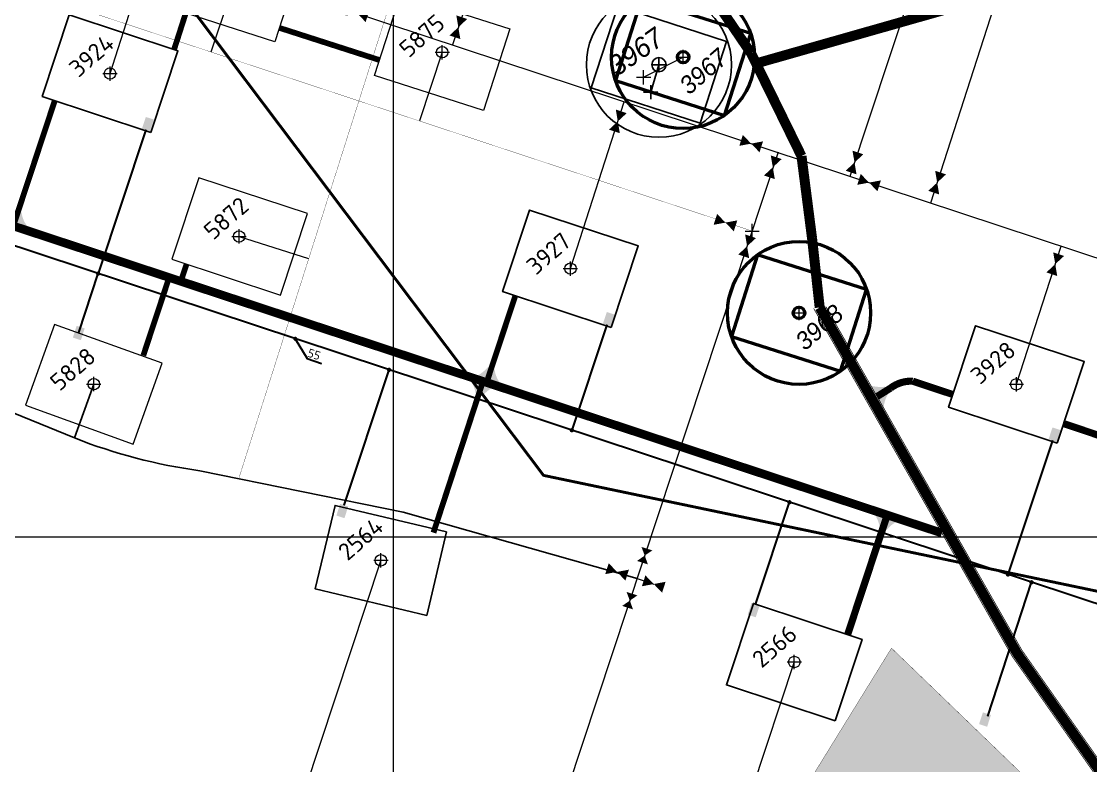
# Model space of a CAD drawing. Header units: millimetres. Extents: x 519 to 9564855, y -810 to 5021775.
# Drawn here: x 9532740 to 9533487, y 5000840 to 5001361 of the extents above; entities that cross this region are included whole.
import ezdxf

# ---------------------------------------------------------------- set-up
doc = ezdxf.new("R2010")
doc.units = ezdxf.units.MM
doc.header["$LTSCALE"] = 2
doc.header["$MEASUREMENT"] = 0
doc.header["$PDMODE"] = 2
doc.header["$PDSIZE"] = 5
doc.linetypes.add('DASHED2', pattern=[9.525, 6.35, -3.175])
for name, color, linetype in [('Existing roads', 41, 'Continuous'), ('Future Roads', 44, 'Continuous'), ('GRID_PULKOVO', 7, 'Continuous'), ('OilColl&Flowlines', 3, 'Continuous'), ('ROAD_GROUND', 9, 'Continuous'), ('Stage 9.Frame&Text', 7, 'Continuous'), ('МГ-земельный участок', 7, 'Continuous'), ('Скважины  2018 года', 7, 'Continuous'), ('Скважины 2017г', 221, 'Continuous'), ('Скважины на 2014 год', 70, 'Continuous'), ('Скважины на 2015 год', 7, 'Continuous'), ('Скважины на 2016 год.', 40, 'Continuous')]:
    doc.layers.add(name, color=color, linetype=linetype)
for name, color, linetype, lineweight in [('Скважины на 2024 год- Резерв', 202, 'Continuous', 25), ('Скважины на 2026', 222, 'Continuous', 50), ('Электро', 1, 'Continuous', 30), ('Электроснаб', 1, 'Continuous', 18), ('Электроснабжене', 1, 'Continuous', 18)]:
    doc.layers.add(name, color=color, linetype=linetype, lineweight=lineweight)
doc.styles.add('Elect', font='isocpeur.ttf')
doc.styles.add('Line_GUGK', font='')
doc.styles.get("Standard").update_dxf_attribs({"font": 'isocpeur.ttf', "width": 0.5})
doc.styles.get('Line_GUGK').set_extended_font_data('Bm431', italic=True)

# ---------------------------------------------------------------- blocks, each defined once
blk = doc.blocks.new('92051501$0$WELLPAD')
at = {"flags": 128}
blk.add_lwpolyline([(40, -30), (-40, -30), (-40, 30), (40, 30)], close=True, dxfattribs=at)

msp = doc.modelspace()

# ---------------------------------------------------------------- hatches: boundary and pattern name
at = {"layer": 'Future Roads', "linetype": 'ByBlock', "lineweight": 0, "ltscale": 25}
h = msp.add_hatch(color=256, dxfattribs=at)
edge = h.paths.add_edge_path()
edge.add_line((9532735.33266, 5001228.57771), (9532740.07869, 5001226.98587))
edge.add_arc((9532760.48156, 5001229.71379), 20.58442, 187.61544673, 221.50735806)
edge.add_line((9532745.06649, 5001216.07216), (9532726.90682, 5001222.08087))
edge.add_arc((9532715.26887, 5001245.88648), 26.4981, 296.05282574, 319.21610865)
h = msp.add_hatch(color=256, dxfattribs=at)
edge = h.paths.add_edge_path()
edge.add_line((9533066.03425, 5001118.62789), (9533070.78028, 5001117.03605))
edge.add_arc((9533091.18314, 5001119.76397), 20.58442, 187.61544673, 221.50735806)
edge.add_line((9533075.76807, 5001106.12234), (9533057.60841, 5001112.13104))
edge.add_arc((9533045.97045, 5001135.93665), 26.4981, 296.05282574, 319.21610865)
h = msp.add_hatch(color=256, dxfattribs=at)
edge = h.paths.add_edge_path()
edge.add_line((9533062.30156, 5001098.56482), (9533057.55553, 5001100.15666))
edge.add_arc((9533037.15266, 5001097.42874), 20.58442, 367.61544673, 401.50735806)
edge.add_line((9533052.56773, 5001111.07037), (9533070.7274, 5001105.06167))
edge.add_arc((9533082.36535, 5001081.25605), 26.4981, 476.05282574, 499.21610864)
h = msp.add_hatch(color=41, dxfattribs=at)
edge = h.paths.add_edge_path()
edge.add_line((9533343.94529, 5001105.03237), (9533346.38627, 5001100.66197))
edge.add_arc((9533363.31817, 5001088.95602), 20.58442, 145.34175774, 179.23366907)
edge.add_line((9533342.73559, 5001089.23133), (9533333.34041, 5001105.89292))
edge.add_arc((9533340.74241, 5001131.33618), 26.4981, 253.77913674, 276.94241965)
h = msp.add_hatch(color=256, dxfattribs=at)
edge = h.paths.add_edge_path()
edge.add_line((9533344.79473, 5001004.87497), (9533340.0487, 5001006.46681))
edge.add_arc((9533319.64583, 5001003.73889), 20.58442, 367.61544673, 401.50735806)
edge.add_line((9533335.06091, 5001017.38052), (9533353.22057, 5001011.37182))
edge.add_arc((9533364.85853, 5000987.56621), 26.4981, 476.05282574, 499.21610864)
h = msp.add_hatch(color=256, dxfattribs=at)
edge = h.paths.add_edge_path()
edge.add_line((9533344.79743, 5001004.88294), (9533340.0514, 5001006.47478))
edge.add_arc((9533319.64853, 5001003.74686), 20.58442, 367.61544673, 401.50735806)
edge.add_line((9533335.0636, 5001017.38849), (9533353.22327, 5001011.37978))
edge.add_arc((9533364.86122, 5000987.57417), 26.4981, 476.05282574, 499.21610864)
at = {"layer": 'Скважины на 2015 год', "linetype": 'ByBlock', "lineweight": 0, "ltscale": 5}
h = msp.add_hatch(color=5, dxfattribs=at)
h.paths.add_polyline_path([(9533243.19, 5000752.02), (9533348.24, 5000922.21), (9533517.69, 5000758.85), (9533438.9, 5000631.21)])
h.paths.add_polyline_path([(9533285.01854, 5000727.89913), (9533561.61671, 5000810.83813), (9533552.73858, 5000840.44634), (9533276.1404, 5000757.50735)], flags=9)
at = {"layer": 'Электро', "ltscale": 7.5}
for points in [[(9532832.60988, 5001291.8332), (9532826.98751, 5001293.65925), (9532824.32537, 5001285.46261), (9532829.94774, 5001283.63655)], [(9533154.84452, 5001155.4294), (9533149.22215, 5001157.25546), (9533146.56001, 5001149.05882), (9533152.18239, 5001147.23276)], [(9533466.35896, 5001074.66482), (9533460.73658, 5001076.49088), (9533458.07445, 5001068.29424), (9533463.69682, 5001066.46818)], [(9532968.49809, 5001021.26007), (9532962.87572, 5001023.08612), (9532960.21358, 5001014.88948), (9532965.83596, 5001013.06342)], [(9533256.03183, 5000951.95103), (9533250.40946, 5000953.77709), (9533247.74732, 5000945.58045), (9533253.3697, 5000943.75439)], [(9533417.74008, 5000875.42397), (9533412.1177, 5000877.25003), (9533409.45557, 5000869.05339), (9533415.07794, 5000867.22733)]]:
    msp.add_hatch(color=256, dxfattribs=at).paths.add_polyline_path(points)
at = {"layer": 'Электро', "ltscale": 25}
msp.add_hatch(color=256, dxfattribs=at).paths.add_polyline_path([(9532784.27461, 5001145.74812), (9532778.64248, 5001147.54389), (9532776.02451, 5001139.33303), (9532781.65663, 5001137.53727)])
at = {"layer": 'Электроснаб', "linetype": 'ByBlock', "lineweight": 0, "ltscale": 7.5}
for points in [[(9532832.60988, 5001291.8332), (9532826.98751, 5001293.65925), (9532824.32537, 5001285.46261), (9532829.94774, 5001283.63655)], [(9533154.84452, 5001155.4294), (9533149.22215, 5001157.25546), (9533146.56001, 5001149.05882), (9533152.18239, 5001147.23276)], [(9533466.35896, 5001074.66482), (9533460.73658, 5001076.49088), (9533458.07445, 5001068.29424), (9533463.69682, 5001066.46818)], [(9532968.49809, 5001021.26007), (9532962.87572, 5001023.08612), (9532960.21358, 5001014.88948), (9532965.83596, 5001013.06342)], [(9533256.03183, 5000951.95103), (9533250.40946, 5000953.77709), (9533247.74732, 5000945.58045), (9533253.3697, 5000943.75439)], [(9533417.74008, 5000875.42397), (9533412.1177, 5000877.25003), (9533409.45557, 5000869.05339), (9533415.07794, 5000867.22733)]]:
    msp.add_hatch(color=1, dxfattribs=at).paths.add_polyline_path(points)
at = {"layer": 'Электроснаб', "linetype": 'ByBlock', "lineweight": 0, "ltscale": 25}
msp.add_hatch(color=1, dxfattribs=at).paths.add_polyline_path([(9532784.27461, 5001145.74812), (9532778.64248, 5001147.54389), (9532776.02451, 5001139.33303), (9532781.65663, 5001137.53727)])
at = {"layer": 'Электроснабжене', "linetype": 'ByBlock', "lineweight": 0, "ltscale": 7.5}
for points in [[(9532832.60988, 5001291.8332), (9532826.98751, 5001293.65925), (9532824.32537, 5001285.46261), (9532829.94774, 5001283.63655)], [(9533154.84452, 5001155.4294), (9533149.22215, 5001157.25546), (9533146.56001, 5001149.05882), (9533152.18239, 5001147.23276)], [(9533466.35896, 5001074.66482), (9533460.73658, 5001076.49088), (9533458.07445, 5001068.29424), (9533463.69682, 5001066.46818)], [(9532968.49809, 5001021.26007), (9532962.87572, 5001023.08612), (9532960.21358, 5001014.88948), (9532965.83596, 5001013.06342)], [(9533256.03183, 5000951.95103), (9533250.40946, 5000953.77709), (9533247.74732, 5000945.58045), (9533253.3697, 5000943.75439)], [(9533417.74008, 5000875.42397), (9533412.1177, 5000877.25003), (9533409.45557, 5000869.05339), (9533415.07794, 5000867.22733)]]:
    msp.add_hatch(color=1, dxfattribs=at).paths.add_polyline_path(points)
at = {"layer": 'Электроснабжене', "linetype": 'ByBlock', "lineweight": 0, "ltscale": 25}
msp.add_hatch(color=1, dxfattribs=at).paths.add_polyline_path([(9532784.27461, 5001145.74812), (9532778.64248, 5001147.54389), (9532776.02451, 5001139.33303), (9532781.65663, 5001137.53727)])

# ---------------------------------------------------------------- linework, layer by layer
at = {"color": 0, "linetype": 'ByBlock', "lineweight": 0, "ltscale": 80, "const_width": 0.2}
msp.add_lwpolyline([(9533243.19, 5000752.02), (9533348.24, 5000922.21), (9533517.69, 5000758.85), (9533438.9, 5000631.21), (9533243.19, 5000752.02)], dxfattribs=at)
at = {"layer": 'Existing roads', "linetype": 'ByBlock', "lineweight": 0, "ltscale": 5}
for points, const_width in [([(9531952.01775, 5001476.28536), (9533383.45024, 5001002.65028)], 6), ([(9532851.50571, 5001178.66109), (9532855.5032, 5001190.74244)], 4), ([(9532825.25854, 5001126.85595), (9532843.29847, 5001181.37672)], 4), ([(9533061.92314, 5001106.43088), (9533028.07018, 5001002.95725)], 4)]:
    msp.add_lwpolyline(points, dxfattribs=dict(at, const_width=const_width))
at = {"layer": 'Existing roads', "linetype": 'ByBlock', "lineweight": 0, "ltscale": 5, "elevation": 0.00005}
for points, const_width in [([(9532734.36408, 5001217.42113), (9532763.27069, 5001304.78346)], 4), ([(9533065.22273, 5001107.946), (9533085.30429, 5001168.63705)], 4), ([(9533345.24216, 5001015.27396), (9533317.58211, 5000931.679)], 5)]:
    msp.add_lwpolyline(points, dxfattribs=dict(at, const_width=const_width))
at = {"layer": 'Future Roads', "color": 41, "linetype": 'ByBlock', "lineweight": 0, "const_width": 5, "elevation": 0.00005}
msp.add_lwpolyline([(9533390.49795, 5001099.76781), (9533363.08124, 5001108.8395, 0.180397257), (9533347.51771, 5001103.98265), (9533338.18337, 5001098.14405)], format="xyb", dxfattribs=at)
msp.add_lwpolyline([(9533468.04914, 5001079.37413), (9533584.68814, 5001040.25373)], dxfattribs=at)
at = {"layer": 'GRID_PULKOVO', "lineweight": 0}
for p, q in [((9533000, 5010000), (9533000, 4992000)), ((9519000, 5001000), (9533000, 5001000)), ((9533000, 5001000), (9548000, 5001000))]:
    msp.add_line(p, q, dxfattribs=at)
at = {"layer": 'OilColl&Flowlines', "color": 3, "linetype": 'ByBlock', "lineweight": 0}
for p, q in [((9528113.79608, 5002974.50562), (9533711.21889, 5001122.41542)), ((9533088.3, 5001483.9), (9533041.36484, 5001344.05799)), ((9533439.96195, 5001433.39646, -0.00005), (9533375.56808, 5001233.47619, -0.00001))]:
    msp.add_line(p, q, dxfattribs=at)
at = {"layer": 'OilColl&Flowlines', "color": 3, "linetype": 'ByBlock', "lineweight": 0, "ltscale": 25}
for p, q in [((9533490.06642, 5001768.52877), (9533319.14581, 5001251.96795)), ((9533269.06325, 5001268.95543), (9533064.71748, 5000651.37623))]:
    msp.add_line(p, q, dxfattribs=at)
at = {"layer": 'OilColl&Flowlines', "linetype": 'ByBlock', "lineweight": 0}
for p, q in [((9532802, 5001324), (9532830.7009, 5001413.76287)), ((9533123.8, 5001187.6), (9533161.4856, 5001304.31221)), ((9533435.5, 5001106.7), (9533466.8544, 5001203.2712))]:
    msp.add_line(p, q, dxfattribs=at)
at = {"layer": 'OilColl&Flowlines', "lineweight": 25}
for p, q in [((9532619.53313, 5001133.68601), (9532777.11983, 5001069.13988)), ((9532790.6, 5001106.8), (9532777.11983, 5001069.13988)), ((9532864.71949, 5001046.24947), (9533006.86543, 5001017.19991)), ((9533006.86543, 5001017.19991), (9533170.4284, 5000970.85857))]:
    msp.add_line(p, q, dxfattribs=at)
at = {"layer": 'OilColl&Flowlines', "linetype": 'ByBlock', "lineweight": 0, "ltscale": 25}
for p, q in [((9532991.3, 5000983.6), (9532898.51754, 5000703.19039)), ((9533280.2973, 5000912.49204), (9533181.42423, 5000615.08188)), ((9533280.3, 5000912.5), (9533181.42692, 5000615.08984))]:
    msp.add_line(p, q, dxfattribs=at)
at = {"layer": 'OilColl&Flowlines', "linetype": 'ByBlock', "lineweight": 0, "ltscale": 5, "const_width": 0.2}
msp.add_lwpolyline([(9532774.44245, 5001371.53027), (9533250.84546, 5001213.89714)], dxfattribs=at)
at = {"layer": 'OilColl&Flowlines', "color": 3, "linetype": 'ByBlock', "lineweight": 0}
for points in [[(9532981.88723, 5001363.81858, 8, 0, 0), (9532974.83381, 5001366.07288, 0, 8, 0), (9532967.77493, 5001368.32893, 8, 8, 0)], [(9533047.82907, 5001363.41176, 8, 0, 0), (9533045.44856, 5001356.39992, 0, 8, 0), (9533043.06622, 5001349.38266, 8, 8, 0)], [(9533257.19535, 5001272.7633, 8, 0, 0), (9533250.14193, 5001275.0176, 0, 8, 0), (9533243.08305, 5001277.27365, 8, 8, 0)], [(9533267.65273, 5001265.46974, 8, 0, 0), (9533265.27222, 5001258.4579, 0, 8, 0), (9533262.88988, 5001251.44064, 8, 8, 0)], [(9533324.7683, 5001268.81084, 8, 0, 0), (9533322.38779, 5001261.79901, 0, 8, 0), (9533320.00545, 5001254.78175, 8, 8, 0)], [(9533339.6221, 5001245.48972, 8, 0, 0), (9533332.56868, 5001247.74402, 0, 8, 0), (9533325.5098, 5001250.00007, 8, 8, 0)], [(9533239.23275, 5001217.51642, 8, 0, 0), (9533232.17932, 5001219.77072, 0, 8, 0), (9533225.12045, 5001222.02677, 8, 8, 0)], [(9533249.69012, 5001210.22285, 8, 0, 0), (9533247.30962, 5001203.21101, 0, 8, 0), (9533244.92727, 5001196.19375, 8, 8, 0)]]:
    msp.add_lwpolyline(points, format="xyseb", dxfattribs=at)
at = {"layer": 'OilColl&Flowlines', "linetype": 'ByBlock', "lineweight": 0}
for points in [[(9533159.31118, 5001297.55805, 8, 0, 0), (9533156.93068, 5001290.54621, 0, 8, 0), (9533154.54834, 5001283.52895, 8, 8, 0)], [(9533465.07265, 5001197.70377, 8, 0, 0), (9533462.69214, 5001190.69193, 0, 8, 0), (9533460.3098, 5001183.67467, 8, 8, 0)]]:
    msp.add_lwpolyline(points, format="xyseb", dxfattribs=at)
at = {"layer": 'OilColl&Flowlines', "color": 3, "linetype": 'ByBlock', "lineweight": 0}
for points, elevation in [([(9533382.5459, 5001254.76109, 8, 0, 0), (9533380.1654, 5001247.74925, 0, 8, 0), (9533377.78305, 5001240.73199, 8, 8, 0)], -0.00001), ([(9533174.17804, 5000981.95652, 8, 0, 0), (9533175.74282, 5000986.90669, 0, 8, 0), (9533177.27201, 5000991.74429, 8, 8, 0)], 0.54689), ([(9533163.46264, 5000973.24248, 8, 0, 0), (9533156.40922, 5000975.49679, 0, 8, 0), (9533149.35034, 5000977.75284, 8, 8, 0)], -0.52558), ([(9533189.113, 5000964.75611, 8, 0, 0), (9533182.05958, 5000967.01042, 0, 8, 0), (9533175.0007, 5000969.26646, 8, 8, 0)], -0.52558), ([(9533163.75635, 5000950.48577, 8, 0, 0), (9533165.32112, 5000955.43594, 0, 8, 0), (9533166.85031, 5000960.27354, 8, 8, 0)], -0.52558)]:
    msp.add_lwpolyline(points, format="xyseb", dxfattribs=dict(at, elevation=elevation))
at = {"layer": 'OilColl&Flowlines', "lineweight": 25}
msp.add_arc((9532916.40326, 5001423.1023), 380.38043, 248.52047273, 262.19084473, dxfattribs=at)
at = {"layer": 'OilColl&Flowlines', "linetype": 'ByBlock', "lineweight": 0, "ltscale": 5}
msp.add_point((9533250.84546, 5001213.89714), dxfattribs=at)
at = {"layer": 'ROAD_GROUND', "color": 8, "lineweight": 0}
for points, const_width in [([(9533180.5, 5001440.65), (9533250.14, 5001338.1)], 7), ([(9533250.14, 5001338.1), (9533285.33, 5001266.27)], 7), ([(9533285.33, 5001266.27), (9533292.66, 5001209.18)], 7), ([(9533292.66, 5001209.18), (9533298.05748, 5001160.40896)], 7), ([(9533293.87797, 5001159.66291), (9533432.67322, 5000916.36657), (9533542.93809, 5000759.17201), (9533570.91, 5000647.76667), (9533408.37507, 5000278.36012)], 0.5), ([(9533298.05748, 5001160.40896), (9533436.05511, 5000918.51079), (9533546.63755, 5000760.8635), (9533575.1235, 5000647.41083), (9533410.01574, 5000272.59673)], 7), ([(9533302.237, 5001161.155), (9533439.437, 5000920.655), (9533550.337, 5000762.555), (9533579.337, 5000647.055), (9533572.4388, 5000631.37689)], 0.5)]:
    msp.add_lwpolyline(points, dxfattribs=dict(at, const_width=const_width))
at = {"layer": 'ROAD_GROUND', "color": 41, "lineweight": 0, "const_width": 7}
msp.add_lwpolyline([(9533253.57821, 5001331.0819), (9533384.55, 5001368.35)], dxfattribs=at)
at = {"layer": 'Stage 9.Frame&Text', "color": 0, "linetype": 'ByBlock', "lineweight": 0}
for centre in [(9532802, 5001324), (9533123.8, 5001187.6), (9533435.5, 5001106.7), (9532991.3, 5000983.6), (9533280.3, 5000912.5)]:
    msp.add_circle(centre, 4, dxfattribs=at)
at = {"layer": 'Stage 9.Frame&Text', "color": 0, "linetype": 'ByBlock', "lineweight": 0, "ltscale": 80}
for p in [(9532802, 5001324), (9533280.3, 5000912.5)]:
    msp.add_point(p, dxfattribs=at)
at = {"layer": 'Stage 9.Frame&Text', "color": 0, "linetype": 'ByBlock', "lineweight": 0}
for p in [(9533123.8, 5001187.6), (9533435.5, 5001106.7), (9532991.3, 5000983.6)]:
    msp.add_point(p, dxfattribs=at)
at = {"layer": 'МГ-земельный участок', "color": 0, "linetype": 'DASHED2', "lineweight": 25, "ltscale": 5, "const_width": 2}
msp.add_lwpolyline([(9522167.80801, 4999999.48247), (9521654, 5002362), (9522840, 5002532), (9525642, 5002155), (9528521, 5002235), (9531281, 5003464), (9533105, 5001043), (9546614, 4998215), (9544978, 4995525), (9543652, 4996420), (9539605, 4995735), (9529554.6705, 4998798.09585), (9529554.71722, 4998845.23995), (9529525.402, 4998845.269), (9529525.36994, 4998882.97318), (9529309.91997, 4998882.84552), (9526935, 5000017), (9526935, 4999132), (9522906, 5001105), (9522683.367, 5000265.06642), (9522496, 5000315)], close=True, dxfattribs=at)
at = {"layer": 'Скважины  2018 года', "color": 3, "linetype": 'ByBlock', "lineweight": 0, "ltscale": 50}
msp.add_line((9532892.2, 5001210.1), (9532940.69613, 5001194.60103), dxfattribs=at)
at = {"layer": 'Скважины  2018 года', "color": 3, "linetype": 'ByBlock', "lineweight": 0, "ltscale": 50, "const_width": 0.2, "elevation": 0}
msp.add_lwpolyline([(9532891.95512, 5001040.68348), (9533032.86223, 5001483.84847)], dxfattribs=at)
at = {"layer": 'Скважины  2018 года', "color": 0, "linetype": 'ByBlock', "lineweight": 0}
msp.add_lwpolyline([(9532845.2178, 5001194.13358), (9532921.19478, 5001169.08368), (9532939.9822, 5001226.06642), (9532864.00522, 5001251.11632)], close=True, dxfattribs=at)
msp.add_circle((9532892.2, 5001210.1), 4, dxfattribs=at)
msp.add_point((9532892.2, 5001210.1), dxfattribs=at)
at = {"layer": 'Скважины 2017г', "color": 0, "linetype": 'ByBlock', "lineweight": 0, "ltscale": 5}
msp.add_lwpolyline([(9532935.66813, 5001403.31215), (9532917.29912, 5001346.19316), (9532841.14046, 5001370.68517), (9532859.50947, 5001427.80416), (9532935.66813, 5001403.31215)], dxfattribs=at)
at = {"layer": 'Скважины 2017г', "color": 0, "linetype": 'ByBlock', "lineweight": 0}
msp.add_lwpolyline([(9533081.46813, 5001355.21215), (9533063.09912, 5001298.09316), (9532986.94046, 5001322.58517), (9533005.30947, 5001379.70416), (9533081.46813, 5001355.21215)], dxfattribs=at)
msp.add_circle((9533034.2, 5001338.9), 4, dxfattribs=at)
msp.add_point((9533034.2, 5001338.9), dxfattribs=at)
at = {"layer": 'Скважины на 2014 год', "color": 41, "linetype": 'ByBlock', "lineweight": 0, "ltscale": 5, "const_width": 4, "elevation": 0.00005}
msp.add_lwpolyline([(9532846.72895, 5001340.72383), (9532854.90507, 5001366.18969)], dxfattribs=at)
at = {"layer": 'Скважины на 2014 год', "color": 41, "linetype": 'ByBlock', "lineweight": 0, "ltscale": 5, "const_width": 4}
msp.add_lwpolyline([(9532920.43414, 5001355.9416), (9532990.42869, 5001333.43192)], dxfattribs=at)
at = {"layer": 'Скважины на 2015 год', "color": 3, "linetype": 'ByBlock', "lineweight": 0, "ltscale": 5}
for p, q in [((9532888.4, 5001387), (9532872.54367, 5001339.07367)), ((9533034.2, 5001338.9), (9533018.30262, 5001290.84961)), ((9533170.4284, 5000970.85857), (9533182.05958, 5000967.01042, -0.52558))]:
    msp.add_line(p, q, dxfattribs=at)
at = {"layer": 'Скважины на 2016 год.', "color": 0, "linetype": 'ByBlock', "lineweight": 0, "elevation": 0.00005}
msp.add_lwpolyline([(9532742.79928, 5001091.99985), (9532818.11411, 5001064.93019), (9532838.41635, 5001121.41631), (9532763.10152, 5001148.48597)], close=True, dxfattribs=at)
at = {"layer": 'Скважины на 2016 год.', "color": 0, "linetype": 'ByBlock', "lineweight": 0}
msp.add_circle((9532790.6, 5001106.8), 4, dxfattribs=at)
msp.add_point((9532790.6, 5001106.8), dxfattribs=at)
at = {"layer": 'Скважины на 2024 год- Резерв'}
msp.add_line((9533180, 5001311), (9533185.68, 5001330.17), dxfattribs=at)
msp.add_lwpolyline([(9533232.99277, 5001346.34102), (9533156.90825, 5001371.06238), (9533138.36723, 5001313.99898), (9533214.45175, 5001289.27762)], close=True, dxfattribs=at)
for radius in [50.73408, 5]:
    msp.add_circle((9533185.68, 5001330.17), radius, dxfattribs=at)
for p in [(9533185.68, 5001330.17), (9533180, 5001311)]:
    msp.add_point(p, dxfattribs=at)
at = {"layer": 'Скважины на 2026', "lineweight": 5}
msp.add_line((9533175, 5001321.4), (9533202.59, 5001335.52), dxfattribs=at)
at = {"layer": 'Скважины на 2026', "linetype": 'ByBlock', "ltscale": 50}
for points in [[(9533155.36913, 5001319.08257), (9533231.59178, 5001294.79044), (9533249.81087, 5001351.95743), (9533173.58822, 5001376.24956)], [(9533236.37913, 5001140.16257), (9533312.60178, 5001115.87044), (9533330.82087, 5001173.03743), (9533254.59822, 5001197.32956)]]:
    msp.add_lwpolyline(points, close=True, dxfattribs=at)
for centre in [(9533202.59, 5001335.52), (9533283.6, 5001156.6)]:
    msp.add_circle(centre, 50, dxfattribs=at)
at = {"layer": 'Скважины на 2026', "linetype": 'ByBlock'}
for centre in [(9533202.59, 5001335.52), (9533283.6, 5001156.6)]:
    msp.add_circle(centre, 4, dxfattribs=at)
at = {"layer": 'Скважины на 2026', "linetype": 'ByBlock', "lineweight": 0}
for p in [(9533202.59, 5001335.52), (9533175, 5001321.4), (9533283.6, 5001156.6)]:
    msp.add_point(p, dxfattribs=at)
at = {"layer": 'Электро'}
for p, q in [((9533621.78433, 5000910.10427), (9531883.90328, 5001485.13762)), ((9532931.43983, 5001138.52676), (9532939.7632, 5001124.62951)), ((9532939.7632, 5001124.62951), (9532949.84465, 5001121.35385))]:
    msp.add_line(p, q, dxfattribs=at)
at = {"layer": 'Электро', "ltscale": 25}
for p, q in [((9532826.93374, 5001284.61654), (9532793.6837, 5001184.10776)), ((9532780.27043, 5001142.82597), (9532793.6837, 5001184.10776)), ((9533149.16838, 5001148.21275), (9533124.79784, 5001074.54809)), ((9532965.73956, 5001022.08309), (9532997.06082, 5001116.81396)), ((9533460.68281, 5001067.44817), (9533429.65929, 5000973.67496)), ((9533253.2733, 5000952.77405), (9533276.90713, 5001024.21788)), ((9533415.50111, 5000874.61567), (9533446.14984, 5000968.23278))]:
    msp.add_line(p, q, dxfattribs=at)
at = {"layer": 'Электро', "ltscale": 25, "const_width": 1.5}
for points in [[(9532792.9704, 5001184.33952, 1), (9532794.39699, 5001183.876, 1)], [(9532996.34753, 5001117.04572, 1), (9532997.77412, 5001116.58219, 1)], [(9533124.08959, 5001074.79509, 1), (9533125.51617, 5001074.33156, 1)], [(9533276.19384, 5001024.44965, 1), (9533277.62042, 5001023.98612, 1)], [(9533428.95474, 5000973.93318, 1), (9533430.38133, 5000973.46965, 1)], [(9533445.43654, 5000968.46454, 1), (9533446.86313, 5000968.00101, 1)]]:
    msp.add_lwpolyline(points, format="xyb", close=True, dxfattribs=at)
at = {"layer": 'Электро', "ltscale": 25}
for start, end in [(162, 342), (342, 162)]:
    msp.add_arc((9532931.43983, 5001138.52676), 0.75, start, end, dxfattribs=at)
at = {"layer": 'Электроснаб', "color": 1, "lineweight": 0}
msp.add_line((9533621.78433, 5000910.10427), (9531883.90328, 5001485.13762), dxfattribs=at)
at = {"layer": 'Электроснаб', "color": 1, "linetype": 'ByBlock', "lineweight": 0, "ltscale": 25}
for p, q in [((9532826.93374, 5001284.61654), (9532793.6837, 5001184.10776)), ((9532780.27043, 5001142.82597), (9532793.6837, 5001184.10776)), ((9533149.16838, 5001148.21275), (9533124.79784, 5001074.54809)), ((9532965.73956, 5001022.08309), (9532997.06082, 5001116.81396)), ((9533460.68281, 5001067.44817), (9533429.65929, 5000973.67496)), ((9533253.2733, 5000952.77405), (9533276.90713, 5001024.21788)), ((9533415.50111, 5000874.61567), (9533446.14984, 5000968.23278))]:
    msp.add_line(p, q, dxfattribs=at)
at = {"layer": 'Электроснаб', "color": 1, "linetype": 'ByBlock', "lineweight": 0}
for p, q in [((9532931.43983, 5001138.52676), (9532939.7632, 5001124.62951)), ((9532939.7632, 5001124.62951), (9532949.84465, 5001121.35385))]:
    msp.add_line(p, q, dxfattribs=at)
at = {"layer": 'Электроснаб', "color": 1, "linetype": 'ByBlock', "lineweight": 0, "ltscale": 25, "const_width": 1.5}
for points in [[(9532792.9704, 5001184.33952, 1), (9532794.39699, 5001183.876, 1)], [(9532996.34753, 5001117.04572, 1), (9532997.77412, 5001116.58219, 1)], [(9533124.08959, 5001074.79509, 1), (9533125.51617, 5001074.33156, 1)], [(9533276.19384, 5001024.44965, 1), (9533277.62042, 5001023.98612, 1)], [(9533428.95474, 5000973.93318, 1), (9533430.38133, 5000973.46965, 1)], [(9533445.43654, 5000968.46454, 1), (9533446.86313, 5000968.00101, 1)]]:
    msp.add_lwpolyline(points, format="xyb", close=True, dxfattribs=at)
at = {"layer": 'Электроснаб', "color": 1, "linetype": 'ByBlock', "lineweight": 0, "ltscale": 25}
for start, end in [(162, 342), (342, 162)]:
    msp.add_arc((9532931.43983, 5001138.52676), 0.75, start, end, dxfattribs=at)
at = {"layer": 'Электроснабжене', "color": 1, "lineweight": 0}
msp.add_line((9533621.78433, 5000910.10427), (9531883.90328, 5001485.13762), dxfattribs=at)
at = {"layer": 'Электроснабжене', "color": 1, "linetype": 'ByBlock', "lineweight": 0, "ltscale": 25}
for p, q in [((9532826.93374, 5001284.61654), (9532793.6837, 5001184.10776)), ((9532780.27043, 5001142.82597), (9532793.6837, 5001184.10776)), ((9533149.16838, 5001148.21275), (9533124.79784, 5001074.54809)), ((9532965.73956, 5001022.08309), (9532997.06082, 5001116.81396)), ((9533460.68281, 5001067.44817), (9533429.65929, 5000973.67496)), ((9533253.2733, 5000952.77405), (9533276.90713, 5001024.21788)), ((9533415.50111, 5000874.61567), (9533446.14984, 5000968.23278))]:
    msp.add_line(p, q, dxfattribs=at)
at = {"layer": 'Электроснабжене', "color": 1, "linetype": 'ByBlock', "lineweight": 0}
for p, q in [((9532931.43983, 5001138.52676), (9532939.7632, 5001124.62951)), ((9532939.7632, 5001124.62951), (9532949.84465, 5001121.35385))]:
    msp.add_line(p, q, dxfattribs=at)
at = {"layer": 'Электроснабжене', "color": 1, "linetype": 'ByBlock', "lineweight": 0, "ltscale": 25, "const_width": 1.5}
for points in [[(9532792.9704, 5001184.33952, 1), (9532794.39699, 5001183.876, 1)], [(9532996.34753, 5001117.04572, 1), (9532997.77412, 5001116.58219, 1)], [(9533124.08959, 5001074.79509, 1), (9533125.51617, 5001074.33156, 1)], [(9533276.19384, 5001024.44965, 1), (9533277.62042, 5001023.98612, 1)], [(9533428.95474, 5000973.93318, 1), (9533430.38133, 5000973.46965, 1)], [(9533445.43654, 5000968.46454, 1), (9533446.86313, 5000968.00101, 1)]]:
    msp.add_lwpolyline(points, format="xyb", close=True, dxfattribs=at)
at = {"layer": 'Электроснабжене', "color": 1, "linetype": 'ByBlock', "lineweight": 0, "ltscale": 25}
for start, end in [(162, 342), (342, 162)]:
    msp.add_arc((9532931.43983, 5001138.52676), 0.75, start, end, dxfattribs=at)

# ---------------------------------------------------------------- block references
at = {"layer": 'Stage 9.Frame&Text', "color": 0, "linetype": 'ByBlock', "lineweight": 0, "xscale": 1.000397499139614, "yscale": 1.000397499139614, "zscale": 1.000397499139614}
for p, rotation in [((9532802.01015, 5001323.90831, 0.00005), 341.6915560444714), ((9533123.81015, 5001187.50831, 0.00005), 341.6915560444714), ((9533435.51015, 5001106.60831, 0.00005), 341.6915560444714), ((9532991.31806, 5000983.50954, 0.00005), 346.6591231686278), ((9533280.31016, 5000912.40831, 0.00005), 341.6915560444714)]:
    msp.add_blockref('92051501$0$WELLPAD', p, dxfattribs=dict(at, rotation=rotation))

# ---------------------------------------------------------------- texts
at = {"layer": 'Stage 9.Frame&Text', "color": 0, "linetype": 'ByBlock', "lineweight": 0, "style": 'Elect'}
for s, rotation, p in [('3924', 41, (9532779.99143, 5001320.73457)), ('3927', 41, (9533099.69663, 5001182.52471)), ('3928', 41, (9533410.18338, 5001105.99084)), ('2564', 40.89726312, (9532968.04925, 5000982.76614)), ('2566', 41, (9533257.46292, 5000907.70486))]:
    msp.add_text(s, height=12, rotation=rotation, dxfattribs=at).set_placement(p)
at = {"layer": 'Скважины  2018 года', "color": 0, "linetype": 'ByBlock', "lineweight": 0, "style": 'Elect'}
msp.add_text('5872', height=12, rotation=41, dxfattribs=at).set_placement((9532874.1275, 5001207.02993))
at = {"layer": 'Скважины 2017г', "color": 0, "linetype": 'ByBlock', "lineweight": 0, "style": 'Elect'}
msp.add_text('5875', height=12, rotation=41, dxfattribs=at).set_placement((9533010.76414, 5001334.43775))
at = {"layer": 'Скважины на 2016 год.', "color": 0, "linetype": 'ByBlock', "lineweight": 0, "style": 'Elect'}
msp.add_text('5828', height=12, rotation=41, dxfattribs=at).set_placement((9532766.70784, 5001101.32282))
at = {"layer": 'Скважины на 2024 год- Резерв', "style": 'Line_GUGK'}
msp.add_text('3967  ', height=14, rotation=35, dxfattribs=at).set_placement((9533156.34711, 5001321.63225))
at = {"layer": 'Скважины на 2026', "linetype": 'ByBlock', "style": 'Line_GUGK'}
for s, p in [('3967', (9533206.74466, 5001308.57423)), ('3968', (9533287.75466, 5001129.65423))]:
    msp.add_text(s, height=12.5, rotation=41, dxfattribs=at).set_placement(p)
at = {"layer": 'Электро', "ltscale": 0.5}
msp.add_text('55', height=6, rotation=342.00000001, dxfattribs=at).set_placement((9532939.57574, 5001126.1372))
at = {"layer": 'Электроснаб', "color": 1, "linetype": 'ByBlock', "lineweight": 0, "ltscale": 0.5}
msp.add_text('55', height=6, rotation=342.00000001, dxfattribs=at).set_placement((9532939.57574, 5001126.1372))
at = {"layer": 'Электроснабжене', "color": 1, "linetype": 'ByBlock', "lineweight": 0, "ltscale": 0.5}
msp.add_text('55', height=6, rotation=342.00000001, dxfattribs=at).set_placement((9532939.57574, 5001126.1372))

doc.saveas('drawing.dxf')
